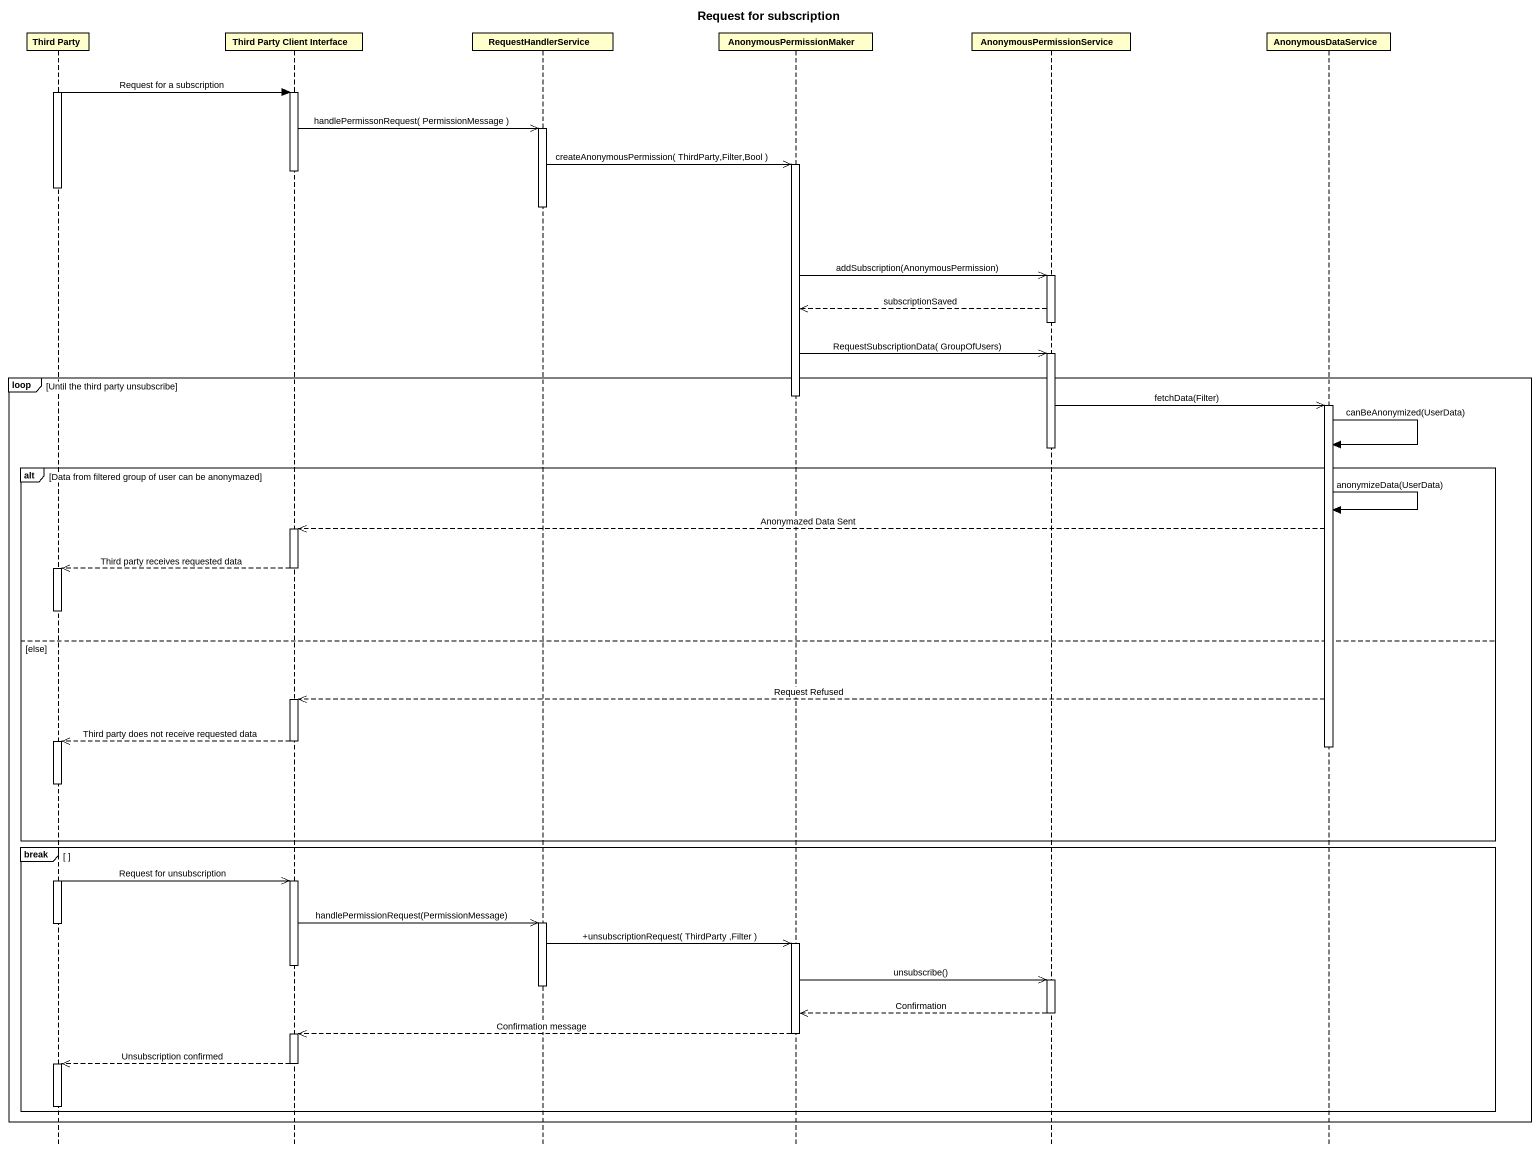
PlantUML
@startuml
title Request for subscription
hide footbox
participant "Third Party" as Third_Party
participant "Third Party Client Interface" as Third_Party_Client_Interface
participant RequestHandlerService
participant AnonymousPermissionMaker
participant AnonymousPermissionService
participant AnonymousDataService

activate Third_Party
Third_Party -> Third_Party_Client_Interface : Request for a subscription
activate Third_Party_Client_Interface
Third_Party_Client_Interface ->> RequestHandlerService : handlePermissonRequest( PermissionMessage )
activate RequestHandlerService
RequestHandlerService ->> AnonymousPermissionMaker : createAnonymousPermission( ThirdParty,Filter,Bool )
activate AnonymousPermissionMaker
deactivate Third_Party_Client_Interface
deactivate Third_Party
deactivate RequestHandlerService
AnonymousPermissionMaker ->> AnonymousPermissionService : addSubscription(AnonymousPermission)
activate AnonymousPermissionService
AnonymousPermissionService -->> AnonymousPermissionMaker : subscriptionSaved
deactivate AnonymousPermissionService
AnonymousPermissionMaker ->> AnonymousPermissionService : RequestSubscriptionData( GroupOfUsers)
activate AnonymousPermissionService
loop Until the third party unsubscribe
  deactivate AnonymousPermissionMaker
  AnonymousPermissionService ->> AnonymousDataService : fetchData(Filter)
  activate AnonymousDataService
  AnonymousDataService -> AnonymousDataService : canBeAnonymized(UserData)
  deactivate AnonymousPermissionService
  alt Data from filtered group of user can be anonymazed
    AnonymousDataService -> AnonymousDataService : anonymizeData(UserData)
    AnonymousDataService -->> Third_Party_Client_Interface : Anonymazed Data Sent
    activate Third_Party_Client_Interface
    Third_Party_Client_Interface -->> Third_Party : Third party receives requested data
    deactivate Third_Party_Client_Interface
    activate Third_Party
    deactivate Third_Party
  else else
    AnonymousDataService -->> Third_Party_Client_Interface : Request Refused
    activate Third_Party_Client_Interface
    Third_Party_Client_Interface -->> Third_Party : Third party does not receive requested data
    deactivate Third_Party_Client_Interface
    activate Third_Party
    deactivate AnonymousDataService
  end
  break
    Third_Party ->> Third_Party_Client_Interface : Request for unsubscription
    activate Third_Party_Client_Interface
    Third_Party_Client_Interface ->> RequestHandlerService : handlePermissionRequest(PermissionMessage)
    activate RequestHandlerService
    deactivate Third_Party
    RequestHandlerService ->> AnonymousPermissionMaker : +unsubscriptionRequest( ThirdParty ,Filter )
    activate AnonymousPermissionMaker
    deactivate Third_Party_Client_Interface
    AnonymousPermissionMaker ->> AnonymousPermissionService : unsubscribe()
    activate AnonymousPermissionService
    deactivate RequestHandlerService
    AnonymousPermissionService -->> AnonymousPermissionMaker : Confirmation
    deactivate AnonymousPermissionService
    AnonymousPermissionMaker -->> Third_Party_Client_Interface : Confirmation message
    deactivate AnonymousPermissionMaker
    activate Third_Party_Client_Interface
    Third_Party_Client_Interface -->> Third_Party : Unsubscription confirmed
    deactivate Third_Party_Client_Interface
    activate Third_Party
    deactivate Third_Party
  end
end
@enduml
